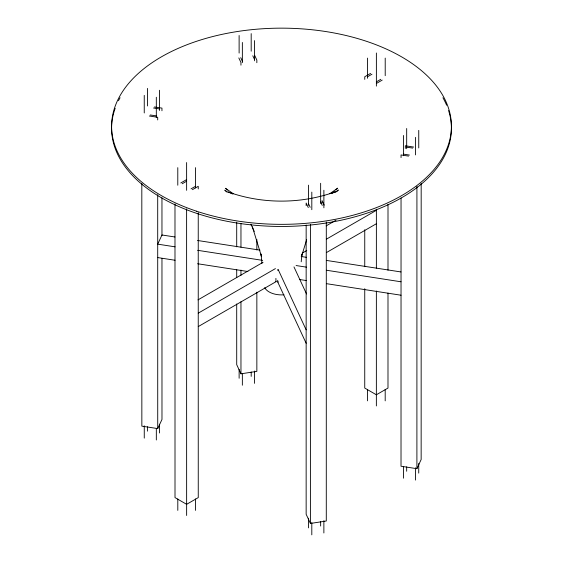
<?xml version="1.0" encoding="UTF-8"?>
<svg xmlns="http://www.w3.org/2000/svg" width="563" height="563" viewBox="0 0 563 563"><rect width="100%" height="100%" fill="white"/><g stroke="black" fill="none" stroke-linecap="round" stroke-linejoin="round"><path stroke-width="0.84" d="M306.159 224.996L306.152 514.286L310.41 523.456L326.287 521L326.301 222.033M306.159 205.65L306.159 203.011L308.292 207.599M308.566 527.883L308.573 518.213M308.573 205.361L308.573 185.15M310.41 523.456L310.417 224.489M311.803 534.85L311.803 522.548M311.811 209.689L311.811 192.117M320.643 526.018L320.643 521.62M320.643 203.489L320.643 183.278M322.043 203.194L322.043 200.555L324.168 205.136M323.873 532.985L323.873 520.676M323.88 207.824L323.88 190.245M364.747 288.685L364.74 388.062L376.365 394.776L387.991 388.062L387.998 293.084M364.747 266.7L364.747 229.767M364.761 79.39L364.761 76.751L370.574 73.394M367.526 400.849L367.526 389.427M367.54 78.313L367.54 58.095M376.365 405.951L376.373 291.001M376.373 268.136L376.38 209.218M376.387 86.104L376.38 52.992M385.198 400.849L385.198 389.42M385.212 75.674L385.212 58.095M387.998 270.219L388.006 204.263M401.046 198.028L401.018 466.234L416.901 468.69L421.152 459.521L421.18 183.404M401.046 157.577L401.046 154.945L408.569 156.106M403.432 478.212L403.432 466.79M403.453 155.684L403.453 135.472M405.304 148.414L405.304 145.775L413.664 147.07M406.669 471.245L406.669 466.854M406.683 148.716L406.683 128.505M415.501 480.084L415.501 467.776M415.522 154.916L415.522 137.337M416.901 468.69L416.923 186.416M418.738 473.11L418.738 463.448M418.752 147.949L418.752 130.37M277.721 280.318L277.707 281.964L278.53 281.915M277.841 270.5L277.855 269.691M301.212 261.788L301.951 254.096L301.536 256.418L306.673 239.627M141.82 183.432L141.848 426.142L157.724 428.598L161.982 419.428L161.968 258.501M332.789 192.968L334 191.772M335.815 189.97L337.638 188.169L329.777 193.728M336.505 191.828L338.356 190.012L335.02 192.377M180.8 182.961L186.613 179.604M182.208 183.756L186.627 181.209M367.54 76.758L371.96 74.21M376.373 81.86L380.792 79.313M191.04 188.858L195.46 186.311M192.426 189.675L198.239 186.318L198.239 188.957M376.387 83.465L382.2 80.108M197.972 299.896L263.048 262.316M326.16 225.883L335.998 220.21M198.246 313.162L275.427 268.593M302.225 253.125L306.765 250.507M326.434 239.148L376.373 210.323M198.253 326.582L276.187 281.577M326.434 252.576L376.373 223.743M331.347 193.559L335.274 191.828C300.952 204.158 262.393 204.214 228.043 191.955L232.73 194.017M236.706 303.978L236.713 364.655L240.964 373.825L256.848 371.369L256.848 292.225M154.431 106.963L161.954 108.124L161.954 110.763M153.516 107.997L159.547 108.933M406.683 147.168L412.721 148.097M150.279 114.972L156.317 115.901M403.453 154.135L409.484 155.071M149.336 115.999L157.696 117.294L157.696 119.933M174.973 236.988L161.968 234.982L157.71 244.145L175.058 246.833M197.529 240.478L259.979 250.134M301.205 256.51L306.406 257.319M326.357 260.409L400.955 271.95M197.613 250.317L262.661 260.373M296.082 265.546L306.49 267.158M326.441 270.247L401.032 281.789M157.71 257.572L175.058 260.254M197.613 263.744L247.917 271.521M299.551 279.508L306.49 280.585M326.441 283.668L401.032 295.216M275.293 281.409L275.983 281.697L275.905 278.375M233.23 193.735L225.51 188.295L227.325 190.09M227.635 192.152L224.792 190.146L226.636 191.955M254.708 55.47L256.841 60.058L256.841 62.697M252.808 55.779L254.427 59.263M320.643 201.941L322.261 205.425M240.739 57.644L242.357 61.128M308.573 203.806L310.192 207.29M238.832 57.933L240.957 62.514L240.957 65.153M293.977 266.918L306.532 293.977M278.094 269.374L306.159 329.855M250.929 224.278L254.258 231.435M277.721 282.007L306.159 343.275M252.4 226.812L261.415 256.264L261.049 253.976L261.957 263.378M256.841 239.458L256.841 250.007M254.427 40.599L254.427 60.811M254.427 371.045L254.434 383.354M251.189 33.625L251.189 51.205M251.197 371.988L251.197 376.387M242.357 42.464L242.357 62.676M242.357 373.797L242.357 385.219M240.964 223.448L240.964 247.192M240.964 270.057L240.964 275.335M240.964 301.712L240.964 373.825M239.12 35.497L239.12 53.07M239.127 369.462L239.127 378.252M236.706 222.195L236.706 246.819M236.706 269.684L236.706 277.594M198.239 212.694L198.26 497.601L186.634 504.314L175.009 497.601L174.987 203.905M195.46 167.647L195.46 187.859M195.474 498.959L195.474 510.388M186.62 162.545L186.627 190.322M186.613 208.859L186.634 515.483M177.788 167.647L177.788 185.22M177.802 498.959L177.802 510.388M161.961 197.824L161.961 235.637M159.547 90.27L159.547 110.482M159.568 424.235L159.568 433.017M157.703 194.678L157.724 428.598M156.317 97.237L156.317 117.456M156.331 428.563L156.331 439.985M147.478 88.405L147.478 105.978M147.499 426.754L147.499 431.152M144.248 95.372L144.248 112.952M144.262 425.818L144.262 438.12M448.591 110.559A169.913 98.096 0 0 1 279.48 226.453A169.913 98.096 0 0 1 115.19 108.272M118.469 100.728A169.913 98.096 0 0 1 120.067 97.751M442.933 97.751A169.913 98.096 0 0 1 446.628 105.239M283.984 294.794A17.474 10.092 0 0 1 264.73 287.644M196.543 211.202A169.913 98.096 0 0 0 451.413 126.246A169.913 98.096 0 0 0 196.543 41.296A169.913 98.096 0 0 0 196.543 211.202"/></g></svg>
